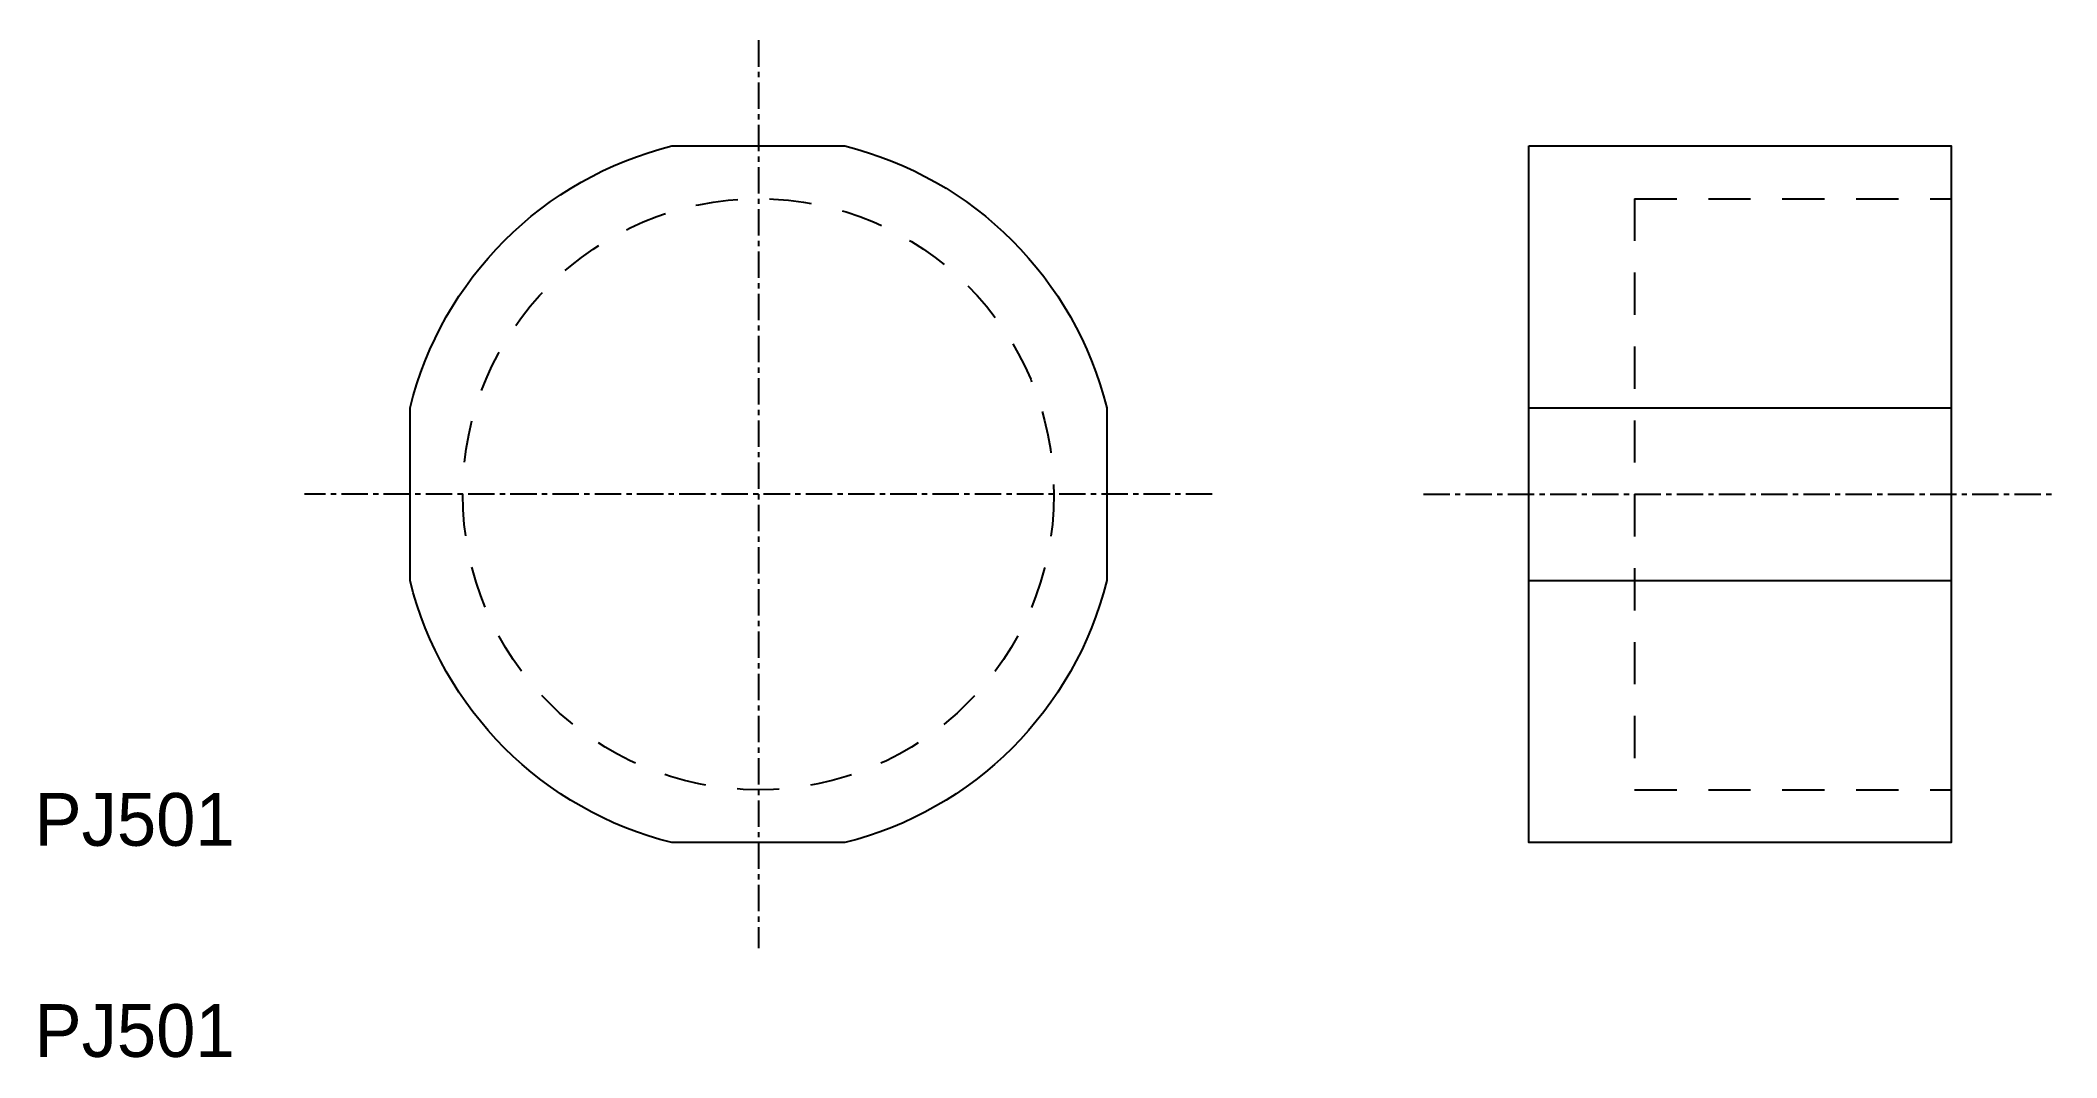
# Model space of a CAD drawing. Extents: x 0.3 to 95.8, y 0 to 48.2.
import ezdxf

# ---------------------------------------------------------------- set-up
doc = ezdxf.new("R2010")
doc.units = 0
doc.linetypes.add('CENTER', pattern=[2, 1.25, -0.25, 0.25, -0.25])
doc.linetypes.add('DASHED', pattern=[3.5, 2, -1.5])
doc.layers.get('0').update_dxf_attribs({"linetype": 'CONTINUOUS'})
doc.layers.add('CENTER', color=1, linetype='CENTER')

msp = doc.modelspace()

# ---------------------------------------------------------------- linework, layer by layer
at = {"color": 3, "linetype": 'DASHED'}
for p, q in [((75.785, 40.651), (75.785, 12.651)), ((75.785, 40.651), (90.785, 40.651)), ((75.785, 12.651), (90.785, 12.651))]:
    msp.add_line(p, q, dxfattribs=at)
at = {"color": 7, "linetype": 'CONTINUOUS'}
for p, q in [((70.785, 30.744), (90.785, 30.744)), ((70.785, 22.558), (90.785, 22.558))]:
    msp.add_line(p, q, dxfattribs=at)
msp.add_lwpolyline([(30.192, 43.151), (38.377, 43.151, -0.277977), (50.785, 30.744), (50.785, 22.558, -0.277977), (38.377, 10.151), (30.192, 10.151, -0.277977), (17.785, 22.558), (17.785, 30.744, -0.277977)], format="xyb", close=True, dxfattribs=at)
msp.add_lwpolyline([(70.785, 43.151), (90.785, 43.151), (90.785, 10.151), (70.785, 10.151)], close=True, dxfattribs=at)
at = {"color": 3, "linetype": 'DASHED'}
msp.add_circle((34.285, 26.651), 14, dxfattribs=at)
at = {"layer": 'CENTER', "color": 1, "linetype": 'CENTER'}
for p, q in [((34.285, 48.151), (34.285, 5.151)), ((55.785, 26.651), (12.785, 26.651)), ((65.785, 26.651), (95.785, 26.651))]:
    msp.add_line(p, q, dxfattribs=at)

# ---------------------------------------------------------------- texts
at = {"color": 7, "linetype": 'CONTINUOUS'}
for p in [(0, 10), (0, 0)]:
    msp.add_text('PJ501', height=2.5, dxfattribs=at).set_placement(p)

doc.saveas('drawing.dxf')
